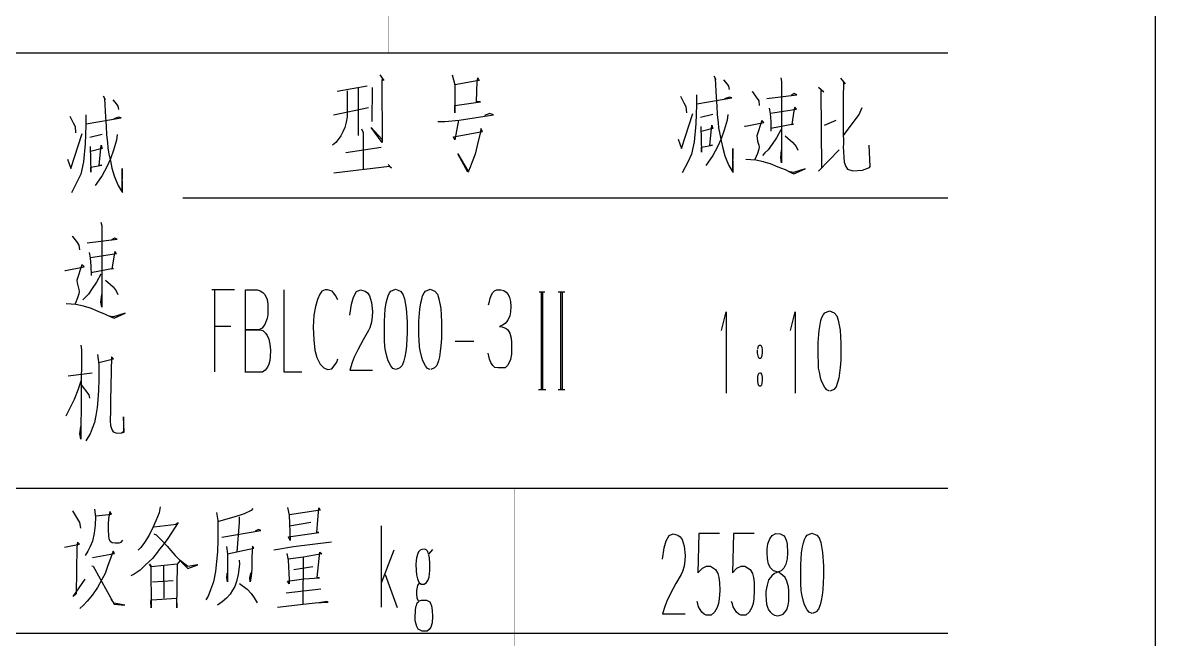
# Model space of a CAD drawing. Extents: x 0 to 8410, y 0 to 11890.
# Drawn here: x 7864 to 8410, y 8196 to 8494 of the extents above; entities that cross this region are included whole.
import ezdxf

# ---------------------------------------------------------------- set-up
doc = ezdxf.new("R2010")
doc.units = 0
doc.header["$MEASUREMENT"] = 0
doc.layers.add('6', color=7, linetype='Continuous')
doc.layers.add('8', color=7, linetype='Continuous')

# ---------------------------------------------------------------- blocks, each defined once
blk = doc.blocks.new('BLKENT683')
at = {"layer": '8', "color": 2, "linetype": 'Continuous'}
for p, q in [((7902.6, 8458.53), (7903.65, 8456.76)), ((7903.65, 8456.76), (7903.26, 8457.15)), ((7903.26, 8457.15), (7903.78, 8448.14)), ((7907.31, 8456.57), (7909.14, 8454.41)), ((7909.14, 8454.41), (7909.79, 8453.43)), ((7894.24, 8449.31), (7894.37, 8444.41)), ((7909.79, 8453.43), (7910.05, 8451.86)), ((7886.52, 8448.72), (7888.22, 8445.39)), ((7888.22, 8445.39), (7889.14, 8443.63)), ((7889.14, 8443.63), (7889.4, 8440.68)), ((7894.37, 8444.41), (7893.98, 8435.39)), ((7894.5, 8445), (7911.36, 8447.94)), ((7903.78, 8448.14), (7904.04, 8443.82)), ((7904.04, 8443.82), (7904.3, 8439.7)), ((7910.18, 8448.14), (7907.83, 8447.35)), ((7911.36, 8447.94), (7910.18, 8448.14)), ((7887.05, 8423.43), (7892.54, 8440.29)), ((7902.21, 8439.9), (7896.2, 8438.33)), ((7904.3, 8439.7), (7904.69, 8435.98)), ((7909.4, 8439.9), (7909.14, 8437.15)), ((7893.98, 8435.39), (7893.19, 8426.57)), ((7896.46, 8434.02), (7896.72, 8421.66)), ((7902.21, 8433.04), (7896.59, 8431.66)), ((7900.77, 8424.8), (7901.69, 8434.61)), ((7901.69, 8434.61), (7902.21, 8433.04)), ((7904.69, 8435.98), (7904.96, 8433.43)), ((7904.96, 8433.43), (7905.48, 8430.29)), ((7909.14, 8437.15), (7907.7, 8432.25)), ((7885.48, 8427.94), (7887.05, 8423.43)), ((7906.13, 8428.14), (7904.43, 8424.21)), ((7905.48, 8430.29), (7906.13, 8427.15)), ((7907.7, 8432.25), (7906.13, 8428.14)), ((7906.13, 8427.15), (7906.92, 8423.63)), ((7893.19, 8426.57), (7891.88, 8420.68)), ((7896.72, 8424.02), (7901.95, 8425)), ((7896.72, 8421.66), (7896.72, 8424.02)), ((7901.95, 8425), (7900.77, 8424.8)), ((7904.43, 8424.21), (7902.21, 8420.1)), ((7906.92, 8423.63), (7907.96, 8419.9)), ((7911.88, 8423.43), (7911.62, 8413.04)), ((7912.01, 8411.86), (7911.88, 8423.43)), ((7890.05, 8416.76), (7887.44, 8411.66)), ((7891.88, 8420.68), (7890.05, 8416.76)), ((7900.77, 8417.94), (7898.81, 8415.19)), ((7902.21, 8420.1), (7900.77, 8417.94)), ((7907.96, 8419.9), (7908.88, 8417.55)), ((7908.88, 8417.55), (7909.92, 8415.19)), ((7909.92, 8415.19), (7911.36, 8412.84)), ((7911.36, 8412.84), (7912.01, 8411.86)), ((7901.56, 8397.55), (7901.95, 8395.78)), ((7901.95, 8395.78), (7901.95, 8356.57)), ((7887.7, 8390.88), (7887.96, 8390.68)), ((7887.96, 8390.68), (7889.79, 8388.14)), ((7894.89, 8387.55), (7909.4, 8389.31)), ((7908.09, 8389.9), (7906.66, 8388.92)), ((7909.4, 8389.31), (7908.09, 8389.9)), ((7889.79, 8388.14), (7890.97, 8386.37)), ((7890.97, 8386.37), (7891.23, 8384.21)), ((7908.35, 8383.43), (7907.96, 8381.66)), ((7909.14, 8382.45), (7908.35, 8383.43)), ((7895.94, 8382.84), (7896.46, 8380.29)), ((7896.46, 8380.29), (7896.72, 8376.37)), ((7896.59, 8380.49), (7909.14, 8382.45)), ((7907.96, 8381.66), (7906.92, 8375)), ((7884.17, 8374.21), (7884.56, 8374.21)), ((7884.56, 8374.21), (7893.45, 8375.98)), ((7892.41, 8376.96), (7890.05, 8369.51)), ((7893.45, 8375.98), (7892.41, 8376.96)), ((7896.72, 8376.37), (7896.85, 8371.86)), ((7907.7, 8375.19), (7896.72, 8373.04)), ((7906.92, 8375), (7907.7, 8375.19)), ((7890.05, 8369.51), (7890.18, 8368.33)), ((7890.18, 8368.33), (7890.45, 8366.96)), ((7899.47, 8368.53), (7897.37, 8365.59)), ((7901.56, 8372.45), (7899.47, 8368.53)), ((7903.78, 8369.51), (7907.44, 8366.37)), ((7890.97, 8363.04), (7890.32, 8361.08)), ((7890.45, 8366.96), (7890.97, 8365)), ((7890.97, 8365), (7891.1, 8364.02)), ((7891.1, 8364.02), (7890.97, 8363.04)), ((7895.54, 8362.84), (7893.98, 8361.27)), ((7897.37, 8365.59), (7895.54, 8362.84)), ((7901.56, 8358.92), (7901.95, 8362.65)), ((7907.44, 8366.37), (7909.01, 8364.41)), ((7909.01, 8364.41), (7909.79, 8362.65)), ((7884.82, 8358.33), (7887.18, 8358.14)), ((7887.18, 8358.14), (7889.53, 8357.94)), ((7890.32, 8361.08), (7889.14, 8358.14)), ((7889.53, 8357.94), (7893.19, 8357.15)), ((7893.98, 8361.27), (7892.8, 8360.1)), ((7893.19, 8357.15), (7893.45, 8356.96)), ((7893.45, 8356.96), (7896.46, 8356.17)), ((7896.46, 8356.17), (7900.12, 8354.61)), ((7901.95, 8356.57), (7901.56, 8358.92)), ((7900.12, 8354.61), (7903.65, 8353.23)), ((7903.65, 8353.23), (7906.39, 8351.86)), ((7907.7, 8351.86), (7905.22, 8352.25)), ((7906.39, 8351.86), (7906.79, 8351.66)), ((7906.79, 8351.66), (7907.96, 8351.27)), ((7913.32, 8353.63), (7907.7, 8351.86)), ((7907.96, 8351.27), (7913.32, 8353.63)), ((7891.88, 8338.14), (7892.28, 8335.98)), ((7892.28, 8335.98), (7891.88, 8292.84)), ((7899.86, 8333.63), (7900.64, 8328.92)), ((7900.64, 8328.92), (7900.51, 8321.66)), ((7900.64, 8329.9), (7907.7, 8331.66)), ((7906.66, 8332.65), (7906.13, 8311.47)), ((7907.7, 8331.66), (7906.66, 8332.65)), ((7885.87, 8323.43), (7897.37, 8324.8)), ((7891.88, 8320.88), (7890.45, 8316.57)), ((7892.01, 8319.12), (7895.68, 8314.21)), ((7900.51, 8321.66), (7900.38, 8316.57)), ((7890.45, 8316.57), (7888.62, 8312.06)), ((7895.68, 8314.21), (7896.07, 8312.65)), ((7900.38, 8316.57), (7900.12, 8311.86)), ((7886.92, 8308.53), (7885.74, 8306.17)), ((7888.62, 8312.06), (7886.92, 8308.53)), ((7899.73, 8308.14), (7899.2, 8304.21)), ((7900.12, 8311.86), (7899.73, 8308.14)), ((7906.13, 8311.47), (7906.13, 8306.76)), ((7885.74, 8306.17), (7884.69, 8304.02)), ((7899.2, 8304.21), (7898.42, 8300.88)), ((7906.13, 8306.76), (7906, 8301.66)), ((7906, 8301.66), (7906.26, 8299.51)), ((7912.54, 8303.63), (7912.41, 8296.37)), ((7912.8, 8296.17), (7912.54, 8303.63)), ((7891.49, 8295.39), (7891.88, 8298.92)), ((7897.37, 8297.94), (7896.33, 8295.39)), ((7898.42, 8300.88), (7897.37, 8297.94)), ((7906.26, 8299.51), (7906.66, 8297.94)), ((7906.66, 8297.94), (7907.05, 8297.15)), ((7907.05, 8297.15), (7907.57, 8296.37)), ((7907.57, 8296.37), (7909.27, 8295.78)), ((7912.41, 8296.37), (7911.62, 8295.98)), ((7911.75, 8295.98), (7912.8, 8296.17)), ((7891.88, 8292.84), (7891.49, 8295.39)), ((7895.28, 8293.63), (7894.24, 8292.06)), ((7896.33, 8295.39), (7895.28, 8293.63)), ((7909.27, 8295.78), (7911.75, 8295.98))]:
    blk.add_line(p, q, dxfattribs=at)
blk = doc.blocks.new('BLKENT714')
at = {"layer": '8', "color": 15, "linetype": 'Continuous'}
blk.add_line((8410, 0), (8410, 11890), dxfattribs=at)
at = {"layer": '8', "color": 7, "linetype": 'Continuous', "const_width": 0.03}
blk.add_lwpolyline([(8310, 100), (8310, 11790)], dxfattribs=at)

msp = doc.modelspace()

# ---------------------------------------------------------------- linework, layer by layer
at = {"layer": '6'}
for p, q in [((6739.18, 8479.25), (8310, 8479.25)), ((8036.03, 8468.57), (8037.99, 8465.82)), ((8037.99, 8465.82), (8037.07, 8466.21)), ((8037.07, 8466.21), (8037.2, 8436.02)), ((8070.99, 8468.57), (8072.17, 8463.86)), ((8081.97, 8465.62), (8072.17, 8463.86)), ((8083.93, 8465.82), (8081.97, 8465.62)), ((8082.63, 8455.62), (8083.02, 8465.62)), ((8083.02, 8465.62), (8083.28, 8467.19)), ((8083.28, 8467.19), (8083.93, 8465.82)), ((8197.07, 8468.17), (8198.11, 8466.41)), ((8198.11, 8466.41), (8197.72, 8466.8)), ((8197.72, 8466.8), (8198.24, 8457.78)), ((8201.77, 8466.21), (8203.6, 8464.06)), ((8229.35, 8467.19), (8229.75, 8465.43)), ((8229.75, 8465.43), (8229.75, 8426.21)), ((8258.24, 8467), (8260.47, 8464.25)), ((8015.5, 8460.72), (8030.01, 8463.27)), ((8020.34, 8460.92), (8020.34, 8450.92)), ((8025.57, 8462.68), (8025.57, 8439.35)), ((8032.37, 8462.49), (8032.24, 8446.02)), ((8072.17, 8463.86), (8072.17, 8450.33)), ((8203.6, 8464.06), (8204.26, 8463.08)), ((8204.26, 8463.08), (8204.52, 8461.51)), ((8215.5, 8460.53), (8215.76, 8460.33)), ((8215.76, 8460.33), (8217.59, 8457.78)), ((8247.52, 8462.68), (8250.14, 8460.33)), ((8250.14, 8460.33), (8248.7, 8461.11)), ((8248.7, 8461.11), (8249.09, 8423.66)), ((8259.68, 8465.23), (8259.55, 8457)), ((8260.47, 8464.25), (8259.68, 8465.23)), ((8072.17, 8453.86), (8084.59, 8455.62)), ((8084.59, 8455.62), (8082.63, 8455.62)), ((8180.99, 8458.37), (8182.69, 8455.04)), ((8182.69, 8455.04), (8183.6, 8453.27)), ((8188.7, 8458.96), (8188.83, 8454.06)), ((8188.96, 8454.64), (8205.83, 8457.58)), ((8198.24, 8457.78), (8198.5, 8453.47)), ((8204.65, 8457.78), (8202.3, 8457)), ((8205.83, 8457.58), (8204.65, 8457.78)), ((8217.59, 8457.78), (8218.77, 8456.02)), ((8218.77, 8456.02), (8219.03, 8453.86)), ((8222.69, 8457.19), (8237.2, 8458.96)), ((8235.89, 8459.55), (8234.45, 8458.57)), ((8237.2, 8458.96), (8235.89, 8459.55)), ((8259.55, 8457), (8259.55, 8448.57)), ((8013.67, 8449.35), (8030.67, 8452.88)), ((8020.34, 8450.92), (8020.34, 8448.37)), ((8072.17, 8450.33), (8072.17, 8453.86)), ((8074.26, 8446.8), (8090.86, 8449.35)), ((8089.03, 8449.94), (8086.55, 8448.96)), ((8090.86, 8449.35), (8089.03, 8449.94)), ((8181.51, 8433.08), (8187, 8449.94)), ((8183.6, 8453.27), (8183.86, 8450.33)), ((8188.83, 8454.06), (8188.44, 8445.04)), ((8196.67, 8449.55), (8190.66, 8447.98)), ((8198.5, 8453.47), (8198.77, 8449.35)), ((8198.77, 8449.35), (8199.16, 8445.62)), ((8203.86, 8449.55), (8203.6, 8446.8)), ((8223.73, 8452.49), (8224.26, 8449.94)), ((8224.26, 8449.94), (8224.52, 8446.02)), ((8224.39, 8450.13), (8236.94, 8452.09)), ((8235.76, 8451.31), (8234.71, 8444.64)), ((8236.15, 8453.08), (8235.76, 8451.31)), ((8236.94, 8452.09), (8236.15, 8453.08)), ((8259.68, 8439.35), (8267.26, 8449.55)), ((8267.26, 8449.55), (8268.57, 8452.88)), ((8019.82, 8445.82), (8019.16, 8443.27)), ((8020.34, 8448.37), (8019.82, 8445.82)), ((8064.06, 8446.02), (8067.46, 8446.02)), ((8067.46, 8446.02), (8074.26, 8446.8)), ((8074, 8446.8), (8072.17, 8437.19)), ((8188.44, 8445.04), (8187.66, 8436.21)), ((8190.92, 8443.66), (8191.18, 8431.31)), ((8195.24, 8434.45), (8196.15, 8444.25)), ((8196.15, 8444.25), (8196.67, 8442.68)), ((8199.16, 8445.62), (8199.42, 8443.08)), ((8203.6, 8446.8), (8202.16, 8441.9)), ((8211.97, 8443.86), (8212.36, 8443.86)), ((8212.36, 8443.86), (8221.25, 8445.62)), ((8220.2, 8446.6), (8217.85, 8439.15)), ((8221.25, 8445.62), (8220.2, 8446.6)), ((8224.52, 8446.02), (8224.65, 8441.51)), ((8235.5, 8444.84), (8224.52, 8442.68)), ((8234.71, 8444.64), (8235.5, 8444.84)), ((8250.53, 8444.25), (8256.15, 8446.8)), ((8259.55, 8448.57), (8259.55, 8441.11)), ((8017.33, 8439.15), (8016.03, 8437.39)), ((8018.25, 8441.11), (8017.33, 8439.15)), ((8019.16, 8443.27), (8018.25, 8441.11)), ((8027.27, 8442.49), (8028.05, 8440.72)), ((8028.05, 8440.72), (8028.05, 8423.08)), ((8037.2, 8436.02), (8031.97, 8443.27)), ((8031.97, 8443.27), (8037.2, 8437.39)), ((8071.52, 8438.76), (8085.5, 8441.31)), ((8072.17, 8437.19), (8071.52, 8438.76)), ((8084.59, 8441.11), (8083.02, 8434.45)), ((8084.72, 8442.68), (8084.59, 8441.11)), ((8085.5, 8441.31), (8084.72, 8442.68)), ((8196.67, 8442.68), (8191.05, 8441.31)), ((8199.42, 8443.08), (8199.94, 8439.94)), ((8199.94, 8439.94), (8200.6, 8436.8)), ((8202.16, 8441.9), (8200.6, 8437.78)), ((8217.85, 8439.15), (8217.98, 8437.98)), ((8227.26, 8438.17), (8225.17, 8435.23)), ((8229.35, 8442.09), (8227.26, 8438.17)), ((8231.58, 8439.15), (8235.24, 8436.02)), ((8259.55, 8441.11), (8259.68, 8435.82)), ((8014.85, 8436.02), (8013.28, 8434.64)), ((8016.03, 8437.39), (8014.85, 8436.02)), ((8019.69, 8431.11), (8036.68, 8433.66)), ((8083.02, 8434.45), (8081.97, 8430.33)), ((8179.94, 8437.58), (8181.51, 8433.08)), ((8187.66, 8436.21), (8186.35, 8430.33)), ((8191.18, 8433.66), (8196.41, 8434.64)), ((8191.18, 8431.31), (8191.18, 8433.66)), ((8196.41, 8434.64), (8195.24, 8434.45)), ((8198.9, 8433.86), (8196.67, 8429.74)), ((8200.6, 8437.78), (8198.9, 8433.86)), ((8200.6, 8436.8), (8201.38, 8433.27)), ((8201.38, 8433.27), (8202.43, 8429.55)), ((8206.35, 8433.08), (8206.09, 8422.68)), ((8206.48, 8421.51), (8206.35, 8433.08)), ((8217.98, 8437.98), (8218.24, 8436.6)), ((8218.77, 8432.68), (8218.11, 8430.72)), ((8218.24, 8436.6), (8218.77, 8434.64)), ((8218.77, 8434.64), (8218.9, 8433.66)), ((8218.9, 8433.66), (8218.77, 8432.68)), ((8225.17, 8435.23), (8223.34, 8432.49)), ((8235.24, 8436.02), (8236.81, 8434.06)), ((8236.81, 8434.06), (8237.59, 8432.29)), ((8259.68, 8435.23), (8259.55, 8433.86)), ((8259.55, 8433.86), (8259.94, 8426.41)), ((8259.68, 8435.82), (8259.68, 8435.23)), ((8272.49, 8424.45), (8271.97, 8434.64)), ((8078.44, 8421.7), (8073.61, 8430.53)), ((8073.61, 8430.53), (8078.57, 8422.29)), ((8081.97, 8430.33), (8080.67, 8426.6)), ((8186.35, 8430.33), (8184.52, 8426.41)), ((8195.24, 8427.58), (8193.28, 8424.84)), ((8196.67, 8429.74), (8195.24, 8427.58)), ((8202.43, 8429.55), (8203.34, 8427.19)), ((8203.34, 8427.19), (8204.39, 8424.84)), ((8212.62, 8427.98), (8214.97, 8427.78)), ((8214.97, 8427.78), (8217.33, 8427.58)), ((8218.11, 8430.72), (8216.94, 8427.78)), ((8217.33, 8427.58), (8220.99, 8426.8)), ((8221.77, 8430.92), (8220.6, 8429.74)), ((8223.34, 8432.49), (8221.77, 8430.92)), ((8229.35, 8428.57), (8229.75, 8432.29)), ((8229.75, 8426.21), (8229.35, 8428.57)), ((8247.52, 8422.09), (8257.59, 8432.49)), ((8040.73, 8424.45), (8013.93, 8421.11)), ((8040.08, 8425.43), (8041.65, 8423.66)), ((8041.65, 8423.66), (8040.73, 8424.45)), ((8078.84, 8422.09), (8078.44, 8421.7)), ((8079.62, 8424.06), (8078.84, 8422.09)), ((8080.67, 8426.6), (8079.62, 8424.06)), ((8184.52, 8426.41), (8181.9, 8421.31)), ((8204.39, 8424.84), (8205.83, 8422.49)), ((8205.83, 8422.49), (8206.48, 8421.51)), ((8220.99, 8426.8), (8221.25, 8426.6)), ((8221.25, 8426.6), (8224.26, 8425.82)), ((8224.26, 8425.82), (8227.92, 8424.25)), ((8227.92, 8424.25), (8231.45, 8422.88)), ((8231.45, 8422.88), (8234.19, 8421.51)), ((8235.5, 8421.51), (8233.01, 8421.9)), ((8241.12, 8423.27), (8235.5, 8421.51)), ((8235.76, 8420.92), (8241.12, 8423.27)), ((8249.09, 8423.66), (8247.52, 8422.09)), ((8259.94, 8426.41), (8260.73, 8424.45)), ((8260.73, 8424.45), (8261.64, 8423.08)), ((8261.64, 8423.08), (8264.13, 8422.29)), ((8264.13, 8422.29), (8268.83, 8422.68)), ((8268.83, 8422.68), (8272.1, 8423.86)), ((8272.1, 8423.86), (8272.49, 8424.45)), ((8234.19, 8421.51), (8234.58, 8421.31)), ((8234.58, 8421.31), (8235.76, 8420.92)), ((7941.11, 8409.25), (8310, 8409.25)), ((7966.06, 8364.82), (7955.14, 8364.82)), ((7956.39, 8364.82), (7956.39, 8325.42)), ((7971.22, 8364.82), (7976.91, 8364.82)), ((7971.35, 8325.22), (7971.35, 8364.82)), ((7976.91, 8364.82), (7978.41, 8364.42)), ((7978.41, 8364.42), (7979.59, 8363.62)), ((7979.59, 8363.62), (7980.5, 8362.82)), ((7980.5, 8362.82), (7981.22, 8361.42)), ((7989.72, 8364.82), (7989.72, 8325.42)), ((8007.17, 8362.82), (8005.99, 8360.22)), ((8008.15, 8364.22), (8007.17, 8362.82)), ((8009.66, 8364.82), (8008.15, 8364.22)), ((8010.77, 8364.82), (8009.66, 8364.82)), ((8012.01, 8364.62), (8010.77, 8364.82)), ((8013.12, 8364.22), (8012.01, 8364.62)), ((8013.97, 8363.22), (8013.12, 8364.22)), ((8014.69, 8362.22), (8013.97, 8363.22)), ((8015.86, 8360.02), (8014.69, 8362.22)), ((8023.38, 8361.42), (8024.88, 8364.02)), ((8024.88, 8364.02), (8026.78, 8364.82)), ((8026.78, 8364.82), (8029, 8364.22)), ((8029, 8364.22), (8030.18, 8363.42)), ((8030.18, 8363.42), (8031.03, 8362.02)), ((8031.03, 8362.02), (8031.62, 8360.42)), ((8039.59, 8360.42), (8040.05, 8362.02)), ((8040.05, 8362.02), (8040.77, 8363.42)), ((8040.77, 8363.42), (8041.42, 8364.22)), ((8041.42, 8364.22), (8043.64, 8365.22)), ((8043.64, 8365.22), (8046, 8364.22)), ((8046, 8364.22), (8047.17, 8362.82)), ((8047.17, 8362.82), (8047.89, 8360.62)), ((8056.26, 8360.42), (8056.71, 8362.02)), ((8056.71, 8362.02), (8057.43, 8363.42)), ((8057.43, 8363.42), (8058.09, 8364.22)), ((8058.09, 8364.22), (8060.31, 8365.22)), ((8060.31, 8365.22), (8062.66, 8364.22)), ((8062.66, 8364.22), (8063.84, 8362.82)), ((8063.84, 8362.82), (8064.56, 8360.62)), ((8089.33, 8360.82), (8089.98, 8362.42)), ((8089.98, 8362.42), (8090.57, 8363.62)), ((8090.57, 8363.62), (8091.36, 8364.42)), ((8091.36, 8364.42), (8092.27, 8364.82)), ((8092.27, 8364.82), (8094.49, 8364.82)), ((8094.49, 8364.82), (8095.87, 8364.62)), ((8095.87, 8364.62), (8097.04, 8363.82)), ((8097.04, 8363.82), (8097.96, 8362.62)), ((8097.96, 8362.62), (8098.61, 8361.22)), ((8115.67, 8363.82), (8112.92, 8363.82)), ((8113.97, 8316.82), (8113.97, 8363.82)), ((8114.49, 8363.82), (8114.49, 8316.82)), ((8125.34, 8363.82), (8122.07, 8363.82)), ((8123.38, 8316.82), (8123.38, 8363.82)), ((8123.91, 8363.82), (8123.91, 8316.82)), ((7981.22, 8361.42), (7981.75, 8360.22)), ((7981.75, 8360.22), (7982.01, 8358.02)), ((7982.01, 8358.02), (7982.14, 8355.62)), ((8005.08, 8356.82), (8004.3, 8352.62)), ((8005.99, 8360.22), (8005.08, 8356.82)), ((8021.68, 8352.62), (8022.34, 8358.02)), ((8022.34, 8358.02), (8023.38, 8361.42)), ((8031.62, 8360.42), (8032.01, 8358.82)), ((8032.01, 8358.82), (8032.47, 8354.42)), ((8038.67, 8355.62), (8039.13, 8358.62)), ((8039.13, 8358.62), (8039.59, 8360.42)), ((8047.89, 8360.62), (8048.81, 8355.82)), ((8055.34, 8355.62), (8055.8, 8358.62)), ((8055.8, 8358.62), (8056.26, 8360.42)), ((8064.56, 8360.62), (8065.47, 8355.82)), ((8088.54, 8357.62), (8088.94, 8359.22)), ((8088.94, 8359.22), (8089.33, 8360.82)), ((8098.61, 8361.22), (8099.07, 8359.22)), ((8099.07, 8359.22), (8099.26, 8356.82)), ((8099.26, 8356.82), (8099.07, 8354.22)), ((7981.75, 8351.02), (7981.16, 8349.42)), ((7982.01, 8353.02), (7981.75, 8351.02)), ((7982.14, 8355.62), (7982.01, 8353.02)), ((8004.3, 8352.62), (8003.97, 8346.82)), ((8032.34, 8352.02), (8032.07, 8349.22)), ((8032.47, 8354.42), (8032.34, 8352.02)), ((8038.28, 8349.82), (8038.67, 8355.62)), ((8048.81, 8355.82), (8049.2, 8349.42)), ((8054.95, 8349.82), (8055.34, 8355.62)), ((8065.47, 8355.82), (8065.86, 8349.42)), ((8098.81, 8352.42), (8097.76, 8350.22)), ((8099.07, 8354.22), (8098.81, 8352.42)), ((8200.8, 8345.23), (8203.02, 8354.23)), ((8203.02, 8354.23), (8203.02, 8315.03)), ((8234.13, 8345.23), (8236.36, 8354.23)), ((8236.36, 8354.23), (8236.36, 8315.03)), ((8248.78, 8350.03), (8249.23, 8351.63)), ((8249.23, 8351.63), (8249.95, 8353.03)), ((8249.95, 8353.03), (8250.6, 8353.83)), ((8250.6, 8353.83), (8252.83, 8354.83)), ((8252.83, 8354.83), (8255.18, 8353.83)), ((8255.18, 8353.83), (8256.36, 8352.43)), ((8256.36, 8352.43), (8257.08, 8350.23)), ((7956.39, 8347.42), (7964.23, 8347.42)), ((7977.89, 8345.62), (7971.62, 8345.62)), ((7971.62, 8345.62), (7978.35, 8345.62)), ((7978.09, 8345.82), (7977.89, 8345.62)), ((7979.26, 8346.42), (7978.09, 8345.82)), ((7978.35, 8345.62), (7979.59, 8345.22)), ((7980.05, 8347.42), (7979.26, 8346.42)), ((7979.59, 8345.22), (7980.9, 8344.02)), ((7980.7, 8348.22), (7980.05, 8347.42)), ((7981.16, 8349.42), (7980.7, 8348.22)), ((8003.97, 8346.82), (8004.17, 8340.82)), ((8030.57, 8345.22), (8028.09, 8340.82)), ((8031.29, 8346.62), (8030.57, 8345.22)), ((8032.07, 8349.22), (8031.29, 8346.62)), ((8038.28, 8342.82), (8038.28, 8349.82)), ((8049.2, 8349.42), (8049.2, 8344.22)), ((8054.95, 8342.82), (8054.95, 8349.82)), ((8065.86, 8349.42), (8065.86, 8344.22)), ((8095.28, 8347.82), (8093.84, 8347.22)), ((8093.84, 8347.22), (8095.02, 8347.02)), ((8095.02, 8347.02), (8096.91, 8346.22)), ((8096.45, 8348.62), (8095.28, 8347.82)), ((8097.76, 8350.22), (8096.45, 8348.62)), ((8096.91, 8346.22), (8097.83, 8345.62)), ((8097.83, 8345.62), (8098.68, 8344.02)), ((8247.47, 8339.43), (8247.86, 8345.23)), ((8247.86, 8345.23), (8248.32, 8348.23)), ((8248.32, 8348.23), (8248.78, 8350.03)), ((8257.08, 8350.23), (8257.99, 8345.43)), ((8257.99, 8345.43), (8258.38, 8339.03)), ((7980.9, 8344.02), (7981.81, 8342.82)), ((7981.81, 8342.82), (7982.53, 8341.02)), ((7982.53, 8341.02), (7983.05, 8338.62)), ((8004.17, 8340.82), (8004.75, 8335.82)), ((8028.09, 8340.82), (8025.47, 8336.02)), ((8038.35, 8340.82), (8038.28, 8342.82)), ((8038.48, 8337.42), (8038.35, 8340.82)), ((8049.13, 8341.42), (8048.87, 8337.82)), ((8049.2, 8344.22), (8049.13, 8341.42)), ((8055.02, 8340.82), (8054.95, 8342.82)), ((8055.15, 8337.42), (8055.02, 8340.82)), ((8065.8, 8341.42), (8065.54, 8337.82)), ((8065.86, 8344.22), (8065.8, 8341.42)), ((8081.42, 8340.02), (8072.34, 8340.02)), ((8098.68, 8344.02), (8099.39, 8341.62)), ((8099.39, 8341.62), (8099.59, 8339.42)), ((7983.05, 8338.62), (7983.31, 8335.82)), ((7983.31, 8335.82), (7983.25, 8332.62)), ((8004.75, 8335.82), (8005.73, 8332.22)), ((8025.47, 8336.02), (8023.71, 8332.42)), ((8038.81, 8335.62), (8038.48, 8337.42)), ((8039.59, 8332.22), (8038.81, 8335.62)), ((8048.54, 8335.22), (8048.15, 8332.62)), ((8048.87, 8337.82), (8048.54, 8335.22)), ((8055.47, 8335.62), (8055.15, 8337.42)), ((8056.26, 8332.22), (8055.47, 8335.62)), ((8065.21, 8335.22), (8064.82, 8332.62)), ((8065.54, 8337.82), (8065.21, 8335.22)), ((8088.94, 8331.42), (8088.28, 8334.42)), ((8099.59, 8335.62), (8099.53, 8333.82)), ((8099.59, 8339.42), (8099.59, 8335.62)), ((8218.25, 8334.43), (8218.25, 8335.83)), ((8218.32, 8333.63), (8218.25, 8334.43)), ((8218.32, 8336.23), (8218.71, 8337.83)), ((8218.71, 8337.83), (8219.1, 8338.23)), ((8219.1, 8338.23), (8219.75, 8338.23)), ((8219.75, 8338.23), (8220.21, 8337.23)), ((8220.21, 8337.23), (8220.41, 8336.03)), ((8220.41, 8334.43), (8220.34, 8333.43)), ((8220.41, 8336.03), (8220.41, 8334.43)), ((8247.47, 8332.43), (8247.47, 8339.43)), ((8258.38, 8339.03), (8258.38, 8333.83)), ((7982.53, 8329.02), (7981.88, 8327.62)), ((7982.99, 8330.82), (7982.53, 8329.02)), ((7983.25, 8332.62), (7982.99, 8330.82)), ((8005.73, 8332.22), (8007.3, 8329.02)), ((8007.3, 8329.02), (8009.07, 8327.22)), ((8014.1, 8328.22), (8015.28, 8330.02)), ((8015.28, 8330.02), (8015.86, 8331.62)), ((8022.73, 8329.82), (8021.68, 8326.22)), ((8023.71, 8332.42), (8022.73, 8329.82)), ((8040.11, 8330.62), (8039.59, 8332.22)), ((8041.42, 8328.22), (8040.11, 8330.62)), ((8047.63, 8330.62), (8046.85, 8328.42)), ((8048.15, 8332.62), (8047.63, 8330.62)), ((8056.78, 8330.62), (8056.26, 8332.22)), ((8058.09, 8328.22), (8056.78, 8330.62)), ((8064.3, 8330.62), (8063.51, 8328.42)), ((8064.82, 8332.62), (8064.3, 8330.62)), ((8089.59, 8329.82), (8088.94, 8331.42)), ((8090.57, 8328.42), (8089.59, 8329.82)), ((8098.48, 8329.82), (8097.56, 8328.42)), ((8099.07, 8331.22), (8098.48, 8329.82)), ((8099.53, 8333.82), (8099.07, 8331.22)), ((8218.58, 8332.43), (8218.32, 8333.63)), ((8218.97, 8331.83), (8218.58, 8332.43)), ((8219.56, 8331.83), (8218.97, 8331.83)), ((8219.89, 8332.03), (8219.56, 8331.83)), ((8220.15, 8332.63), (8219.89, 8332.03)), ((8220.34, 8333.43), (8220.15, 8332.63)), ((8247.53, 8330.43), (8247.47, 8332.43)), ((8247.66, 8327.03), (8247.53, 8330.43)), ((8258.32, 8331.03), (8258.06, 8327.43)), ((8258.38, 8333.83), (8258.32, 8331.03)), ((7979.46, 8325.22), (7970.96, 8325.22)), ((7980.83, 8326.22), (7979.46, 8325.22)), ((7981.88, 8327.62), (7980.83, 8326.22)), ((7989.72, 8325.42), (7998.48, 8325.42)), ((8009.07, 8327.22), (8010.77, 8326.42)), ((8010.77, 8326.42), (8012.92, 8326.82)), ((8012.92, 8326.82), (8014.1, 8328.22)), ((8021.68, 8326.22), (8032.47, 8326.22)), ((8042.4, 8327.02), (8041.42, 8328.22)), ((8043.71, 8326.42), (8042.4, 8327.02)), ((8045.73, 8327.22), (8043.97, 8326.42)), ((8046.85, 8328.42), (8045.73, 8327.22)), ((8059.07, 8327.02), (8058.09, 8328.22)), ((8060.37, 8326.42), (8059.07, 8327.02)), ((8062.4, 8327.22), (8060.64, 8326.42)), ((8063.51, 8328.42), (8062.4, 8327.22)), ((8091.55, 8327.42), (8090.57, 8328.42)), ((8093.05, 8327.22), (8091.55, 8327.42)), ((8096.45, 8327.22), (8093.05, 8327.22)), ((8097.56, 8328.42), (8096.45, 8327.22)), ((8218.32, 8322.83), (8218.45, 8323.83)), ((8218.45, 8323.83), (8218.97, 8324.83)), ((8219.1, 8324.83), (8219.62, 8324.83)), ((8219.62, 8324.83), (8220.15, 8324.23)), ((8220.15, 8324.23), (8220.41, 8322.83)), ((8247.99, 8325.23), (8247.66, 8327.03)), ((8248.78, 8321.83), (8247.99, 8325.23)), ((8257.73, 8324.83), (8257.34, 8322.23)), ((8258.06, 8327.43), (8257.73, 8324.83)), ((8218.32, 8321.03), (8218.32, 8322.83)), ((8218.45, 8319.63), (8218.32, 8321.03)), ((8218.71, 8319.03), (8218.45, 8319.63)), ((8218.97, 8318.43), (8218.71, 8319.03)), ((8219.62, 8318.43), (8218.97, 8318.43)), ((8220.02, 8318.83), (8219.62, 8318.43)), ((8220.28, 8319.83), (8220.02, 8318.83)), ((8220.41, 8321.43), (8220.28, 8319.83)), ((8220.41, 8322.83), (8220.41, 8321.43)), ((8249.3, 8320.23), (8248.78, 8321.83)), ((8250.6, 8317.83), (8249.3, 8320.23)), ((8256.03, 8318.03), (8254.92, 8316.83)), ((8256.81, 8320.23), (8256.03, 8318.03)), ((8257.34, 8322.23), (8256.81, 8320.23)), ((8112.53, 8316.82), (8116.06, 8316.82)), ((8114.49, 8316.82), (8113.97, 8316.82)), ((8122.07, 8316.82), (8125.21, 8316.82)), ((8123.91, 8316.82), (8123.38, 8316.82)), ((8251.59, 8316.63), (8250.6, 8317.83)), ((8252.89, 8316.03), (8251.59, 8316.63)), ((8254.92, 8316.83), (8253.15, 8316.03)), ((6510, 8269.25), (8310, 8269.25)), ((7887.96, 8258.29), (7891.23, 8252.61)), ((7898.55, 8259.08), (7898.94, 8255.35)), ((7905.87, 8257.9), (7905.22, 8254.57)), ((7906.66, 8256.72), (7905.87, 8257.9)), ((7930.18, 8260.25), (7929.66, 8257.31)), ((7973.98, 8258.49), (7970.58, 8256.92)), ((7974.76, 8259.47), (7973.98, 8258.49)), ((7991.62, 8259.86), (7992.41, 8256.14)), ((8007.31, 8258.68), (7992.54, 8256.33)), ((8005.74, 8247.9), (8006.65, 8259.66)), ((8006.65, 8259.66), (8007.31, 8258.68)), ((7891.23, 8252.61), (7891.75, 8249.86)), ((7898.94, 8255.35), (7898.81, 8251.43)), ((7899.33, 8255.94), (7906.66, 8256.72)), ((7905.22, 8254.57), (7905.09, 8251.82)), ((7928.09, 8253.39), (7926.79, 8250.65)), ((7929.66, 8257.31), (7928.09, 8253.39)), ((7938.81, 8252.61), (7933.84, 8244.96)), ((7937.77, 8251.82), (7938.81, 8252.61)), ((7957.37, 8257.51), (7957.9, 8253.59)), ((7957.9, 8253.59), (7958.03, 8244.17)), ((7965.61, 8255.16), (7958.29, 8253.19)), ((7970.58, 8256.92), (7965.61, 8255.16)), ((7968.22, 8252.61), (7967.18, 8238.49)), ((7968.22, 8255.35), (7968.22, 8252.61)), ((7992.41, 8256.14), (7992.8, 8243.98)), ((7992.54, 8251.04), (8002.86, 8252.8)), ((7898.29, 8247.51), (7897.5, 8243.59)), ((7898.81, 8251.43), (7898.29, 8247.51)), ((7905.09, 8251.82), (7905.09, 8249.08)), ((7905.09, 8249.08), (7905.22, 8246.33)), ((7926.79, 8250.65), (7924.82, 8246.53)), ((7927.05, 8250.65), (7938.03, 8251.82)), ((7927.05, 8247.12), (7928.22, 8246.72)), ((7938.03, 8251.82), (7937.77, 8251.82)), ((7959.86, 8245.55), (7978.68, 8248.88)), ((7977.63, 8249.27), (7975.94, 8248.49)), ((7978.68, 8248.88), (7977.63, 8249.27)), ((7992.01, 8245.74), (8006.65, 8247.9)), ((8006.65, 8247.9), (8005.74, 8247.9)), ((8036.65, 8251.04), (8036.65, 8211.84)), ((8175.64, 8246.39), (8177.54, 8247.19)), ((8177.54, 8247.19), (8179.76, 8246.59)), ((8189.95, 8247.39), (8189.43, 8228.39)), ((8199.89, 8247.39), (8189.95, 8247.39)), ((8206.62, 8247.39), (8206.1, 8228.39)), ((8216.56, 8247.39), (8206.62, 8247.39)), ((8225.25, 8246.39), (8227.08, 8247.39)), ((8227.08, 8247.39), (8229.04, 8247.19)), ((8229.04, 8247.19), (8230.67, 8246.39)), ((8242.18, 8246.59), (8244.4, 8247.59)), ((8244.4, 8247.59), (8246.75, 8246.59)), ((7884.04, 8240.84), (7891.23, 8242.21)), ((7890.32, 8243.19), (7889.92, 8240.84)), ((7891.23, 8242.21), (7890.32, 8243.19)), ((7897.5, 8243.59), (7896.46, 8241.04)), ((7905.22, 8246.33), (7905.48, 8244.76)), ((7905.48, 8244.76), (7906, 8243.59)), ((7906, 8243.59), (7907.05, 8243)), ((7907.05, 8243), (7908.49, 8242.8)), ((7908.49, 8242.8), (7910.32, 8242.8)), ((7910.32, 8242.8), (7911.36, 8243.19)), ((7911.36, 8243.19), (7912.15, 8244.17)), ((7922.6, 8243), (7920.9, 8240.65)), ((7924.82, 8246.53), (7922.6, 8243)), ((7928.22, 8246.72), (7931.75, 8243.19)), ((7932.15, 8242.61), (7929.4, 8239.08)), ((7931.75, 8243.19), (7933.45, 8241.23)), ((7933.84, 8244.96), (7932.15, 8242.61)), ((7958.03, 8244.17), (7957.77, 8238.49)), ((7992.8, 8243.98), (7992.01, 8245.74)), ((7994.37, 8241.04), (8012.8, 8243.39)), ((8173.09, 8240.39), (8174.14, 8243.79)), ((8174.14, 8243.79), (8175.64, 8246.39)), ((8179.76, 8246.59), (8180.93, 8245.79)), ((8180.93, 8245.79), (8181.78, 8244.39)), ((8181.78, 8244.39), (8182.37, 8242.79)), ((8182.37, 8242.79), (8182.76, 8241.19)), ((8222.83, 8239.79), (8223.16, 8242.39)), ((8223.16, 8242.39), (8224.07, 8244.79)), ((8224.07, 8244.79), (8225.25, 8246.39)), ((8230.67, 8246.39), (8231.46, 8245.39)), ((8231.46, 8245.39), (8232.18, 8243.59)), ((8232.18, 8243.59), (8232.5, 8242.19)), ((8232.5, 8242.19), (8232.7, 8237.99)), ((8239.89, 8240.99), (8240.35, 8242.79)), ((8240.35, 8242.79), (8240.8, 8244.39)), ((8240.8, 8244.39), (8241.52, 8245.79)), ((8241.52, 8245.79), (8242.18, 8246.59)), ((8246.75, 8246.59), (8247.93, 8245.19)), ((8247.93, 8245.19), (8248.65, 8242.99)), ((8248.65, 8242.99), (8249.56, 8238.19)), ((7889.92, 8240.84), (7889.66, 8218.29)), ((7895.28, 8238.88), (7893.98, 8236.72)), ((7896.46, 8241.04), (7895.28, 8238.88)), ((7897.5, 8235.74), (7908.09, 8237.7)), ((7907.44, 8238.88), (7906.39, 8235.74)), ((7908.09, 8237.7), (7907.44, 8238.88)), ((7920.9, 8240.65), (7919.47, 8239.27)), ((7929.14, 8238.88), (7926.39, 8235.35)), ((7929.4, 8239.08), (7929.14, 8238.88)), ((7933.45, 8241.23), (7935.28, 8239.08)), ((7935.28, 8239.08), (7937.37, 8236.72)), ((7937.37, 8236.72), (7943.52, 8230.45)), ((7957.77, 8238.49), (7957.37, 8233.78)), ((7962.08, 8241.04), (7962.6, 8237.51)), ((7962.6, 8237.51), (7975.28, 8240.25)), ((7962.6, 8237.51), (7962.6, 8223.98)), ((7974.63, 8241.23), (7974.37, 8235.94)), ((7975.28, 8240.25), (7974.63, 8241.23)), ((7984.96, 8239.47), (7994.37, 8241.04)), ((7991.23, 8237.7), (7991.88, 8234.57)), ((8008.09, 8237.51), (7999.33, 8235.94)), ((8005.87, 8226.14), (8007.18, 8238.29)), ((8007.18, 8238.29), (8008.09, 8237.51)), ((8042.86, 8239.24), (8036.65, 8223.44)), ((8054.37, 8237.64), (8053.78, 8235.64)), ((8054.76, 8238.44), (8054.37, 8237.64)), ((8055.54, 8239.24), (8054.76, 8238.44)), ((8056.33, 8239.64), (8055.54, 8239.24)), ((8057.7, 8239.84), (8056.33, 8239.64)), ((8058.42, 8239.44), (8057.7, 8239.84)), ((8059.14, 8238.64), (8058.42, 8239.44)), ((8059.6, 8237.44), (8059.14, 8238.64)), ((8061.49, 8239.64), (8059.6, 8237.44)), ((8060.05, 8235.64), (8059.73, 8237.04)), ((8172.44, 8234.99), (8173.09, 8240.39)), ((8182.76, 8241.19), (8183.22, 8236.79)), ((8183.22, 8236.79), (8183.09, 8234.39)), ((8222.83, 8238.39), (8222.83, 8239.79)), ((8222.96, 8235.19), (8222.83, 8238.39)), ((8232.7, 8237.99), (8232.5, 8235.19)), ((8239.04, 8232.19), (8239.43, 8237.99)), ((8239.43, 8237.99), (8239.89, 8240.99)), ((8249.56, 8238.19), (8249.95, 8231.79)), ((7897.24, 8231.82), (7897.9, 8231.63)), ((7897.9, 8231.63), (7907.96, 8213.19)), ((7904.82, 8231.43), (7903.65, 8228.1)), ((7906.39, 8235.74), (7904.82, 8231.43)), ((7923.13, 8232.21), (7920.51, 8229.66)), ((7926.39, 8235.35), (7923.13, 8232.21)), ((7925.74, 8231.23), (7925.09, 8232.61)), ((7925.09, 8232.61), (7925.61, 8231.82)), ((7925.61, 8231.82), (7925.74, 8211.43)), ((7938.42, 8232.61), (7925.74, 8231.23)), ((7931.75, 8232.02), (7931.88, 8216.14)), ((7938.16, 8211.43), (7938.55, 8232.41)), ((7939.73, 8234.37), (7938.42, 8232.61)), ((7943.52, 8231.43), (7939.73, 8234.37)), ((7943.52, 8230.45), (7948.35, 8232.21)), ((7948.09, 8232.21), (7943.52, 8231.43)), ((7948.35, 8232.21), (7948.09, 8232.21)), ((7957.37, 8233.78), (7956.85, 8229.08)), ((7968.35, 8232.61), (7967.7, 8227.51)), ((7968.22, 8234.57), (7968.35, 8232.61)), ((7974.37, 8235.94), (7974.37, 8230.25)), ((7999.33, 8235.94), (7991.88, 8234.96)), ((7991.88, 8234.57), (7992.28, 8225.16)), ((7994.63, 8230.06), (8003.78, 8231.43)), ((7999.07, 8235.94), (7998.94, 8213.19)), ((8053.52, 8234.24), (8053.39, 8232.64)), ((8053.39, 8232.64), (8053.52, 8229.44)), ((8053.78, 8235.64), (8053.52, 8234.24)), ((8060.25, 8232.84), (8060.05, 8235.64)), ((8060.18, 8229.44), (8060.25, 8232.84)), ((8182.83, 8231.59), (8182.04, 8228.99)), ((8183.09, 8234.39), (8182.83, 8231.59)), ((8189.43, 8228.39), (8191.59, 8230.59)), ((8191.59, 8230.59), (8193.55, 8231.59)), ((8193.55, 8231.59), (8195.44, 8231.59)), ((8195.44, 8231.59), (8197.93, 8229.99)), ((8206.1, 8228.39), (8208.25, 8230.59)), ((8208.25, 8230.59), (8210.22, 8231.59)), ((8210.22, 8231.59), (8212.11, 8231.59)), ((8212.11, 8231.59), (8214.59, 8229.99)), ((8223.48, 8232.59), (8222.96, 8235.19)), ((8224.4, 8230.79), (8223.48, 8232.59)), ((8225.9, 8229.39), (8224.4, 8230.79)), ((8230.87, 8230.59), (8229.63, 8229.39)), ((8231.91, 8232.59), (8230.87, 8230.59)), ((8232.5, 8235.19), (8231.91, 8232.59)), ((8239.04, 8225.19), (8239.04, 8232.19)), ((8249.95, 8231.79), (8249.95, 8226.59)), ((7888.22, 8216.92), (7893.98, 8225.35)), ((7902.08, 8225.16), (7899.99, 8221.23)), ((7903.65, 8228.1), (7902.08, 8225.16)), ((7917.64, 8227.7), (7916.07, 8226.92)), ((7920.51, 8229.66), (7917.64, 8227.7)), ((7956.85, 8229.08), (7955.81, 8223.98)), ((7962.34, 8225.94), (7962.47, 8228.29)), ((7962.6, 8223.98), (7962.34, 8225.94)), ((7967.7, 8227.51), (7966.92, 8224.17)), ((7973.45, 8226.14), (7973.98, 8228.49)), ((7973.58, 8223.98), (7973.45, 8226.14)), ((7973.98, 8226.72), (7973.58, 8223.98)), ((7974.37, 8230.25), (7973.98, 8226.72)), ((7991.49, 8224.37), (7999.46, 8225.55)), ((7992.28, 8225.16), (7992.28, 8223)), ((7999.46, 8225.55), (8006.92, 8225.94)), ((8006.92, 8225.94), (8005.87, 8226.14)), ((8038.62, 8227.64), (8044.43, 8211.64)), ((8053.52, 8229.44), (8053.78, 8227.44)), ((8053.78, 8227.44), (8054.3, 8225.44)), ((8054.3, 8225.44), (8054.82, 8223.84)), ((8059.27, 8224.64), (8059.79, 8226.24)), ((8059.79, 8226.24), (8060.18, 8229.44)), ((8181.33, 8227.59), (8178.84, 8223.19)), ((8182.04, 8228.99), (8181.33, 8227.59)), ((8197.93, 8229.99), (8199.1, 8227.99)), ((8199.1, 8227.99), (8199.56, 8226.19)), ((8199.56, 8226.19), (8199.82, 8223.79)), ((8214.59, 8229.99), (8215.77, 8227.99)), ((8215.77, 8227.99), (8216.23, 8226.19)), ((8216.23, 8226.19), (8216.49, 8223.79)), ((8224.4, 8226.19), (8223.48, 8224.99)), ((8225.05, 8226.99), (8224.4, 8226.19)), ((8226.29, 8227.99), (8225.05, 8226.99)), ((8227.6, 8228.79), (8225.9, 8229.39)), ((8228.71, 8228.99), (8226.29, 8227.99)), ((8230.28, 8227.19), (8228.06, 8228.79)), ((8229.63, 8229.39), (8228.71, 8228.99)), ((8231.46, 8226.19), (8230.28, 8227.19)), ((8232.24, 8224.39), (8231.46, 8226.19)), ((8239.1, 8223.19), (8239.04, 8225.19)), ((8249.95, 8226.59), (8249.89, 8223.79)), ((7899.99, 8221.23), (7897.5, 8217.7)), ((7926.52, 8223.98), (7936.46, 8224.76)), ((7954.5, 8220.25), (7953.32, 8217.12)), ((7955.81, 8223.98), (7954.5, 8220.25)), ((7965.09, 8220.06), (7963.91, 8218.1)), ((7966.13, 8221.82), (7965.09, 8220.06)), ((7966.92, 8224.17), (7966.13, 8221.82)), ((7968.48, 8223.19), (7972.14, 8220.45)), ((7972.14, 8220.45), (7973.98, 8218.49)), ((7990.84, 8218.68), (8007.57, 8220.65)), ((7992.28, 8223), (7991.49, 8224.37)), ((8054.3, 8222.24), (8053.78, 8219.84)), ((8053.78, 8219.84), (8053.78, 8218.24)), ((8055.09, 8223.44), (8054.3, 8222.24)), ((8054.82, 8223.84), (8055.94, 8222.84)), ((8055.94, 8222.84), (8057.44, 8222.84)), ((8057.44, 8222.84), (8058.55, 8223.64)), ((8058.55, 8223.64), (8059.27, 8224.64)), ((8178.84, 8223.19), (8176.23, 8218.39)), ((8199.95, 8219.79), (8199.76, 8215.79)), ((8199.82, 8223.79), (8199.95, 8219.79)), ((8216.62, 8219.79), (8216.42, 8215.79)), ((8216.49, 8223.79), (8216.62, 8219.79)), ((8222.44, 8220.99), (8222.24, 8219.39)), ((8222.76, 8222.39), (8222.44, 8220.99)), ((8223.48, 8224.99), (8222.76, 8222.39)), ((8233.16, 8221.59), (8232.24, 8224.39)), ((8233.29, 8219.79), (8233.16, 8221.59)), ((8233.29, 8217.19), (8233.29, 8219.79)), ((8239.24, 8219.79), (8239.1, 8223.19)), ((8239.56, 8217.99), (8239.24, 8219.79)), ((8249.63, 8220.19), (8249.3, 8217.59)), ((8249.89, 8223.79), (8249.63, 8220.19)), ((7889.66, 8218.29), (7888.22, 8216.92)), ((7895.02, 8214.76), (7893.19, 8212.8)), ((7897.5, 8217.7), (7895.02, 8214.76)), ((7907.96, 8213.78), (7906.52, 8215.74)), ((7925.61, 8214.76), (7925.87, 8215.35)), ((7925.74, 8211.43), (7925.61, 8214.76)), ((7925.87, 8215.35), (7926.13, 8215.35)), ((7926.13, 8215.35), (7938.03, 8216.14)), ((7938.03, 8216.14), (7938.16, 8211.43)), ((7953.32, 8217.12), (7952.14, 8215.35)), ((7960.12, 8214.37), (7958.94, 8213.59)), ((7962.08, 8216.14), (7960.12, 8214.37)), ((7963.91, 8218.1), (7962.08, 8216.14)), ((7973.98, 8218.49), (7975.54, 8216.33)), ((7975.54, 8216.33), (7976.85, 8213.98)), ((8004.96, 8213.98), (8011.23, 8214.17)), ((8010.45, 8214.57), (8006.65, 8213.98)), ((8011.23, 8214.17), (8010.45, 8214.57)), ((8053.78, 8218.24), (8053.84, 8216.24)), ((8053.84, 8216.24), (8054.69, 8214.64)), ((8054.11, 8213.84), (8054.76, 8214.44)), ((8054.69, 8214.64), (8056.13, 8215.24)), ((8056.13, 8215.24), (8058.55, 8215.24)), ((8058.55, 8215.24), (8060.18, 8214.44)), ((8060.18, 8214.44), (8061.03, 8212.44)), ((8174.46, 8214.79), (8173.48, 8212.19)), ((8176.23, 8218.39), (8174.46, 8214.79)), ((8189.43, 8213.39), (8189.04, 8214.59)), ((8199.76, 8215.79), (8199.37, 8213.59)), ((8206.1, 8213.39), (8205.71, 8214.59)), ((8216.42, 8215.79), (8216.03, 8213.59)), ((8222.24, 8219.39), (8222.24, 8217.59)), ((8222.24, 8217.59), (8222.31, 8215.39)), ((8222.31, 8215.39), (8222.57, 8213.19)), ((8232.9, 8212.79), (8233.29, 8214.79)), ((8233.29, 8214.79), (8233.29, 8217.19)), ((8240.35, 8214.59), (8239.56, 8217.99)), ((8240.87, 8212.99), (8240.35, 8214.59)), ((8248.91, 8214.99), (8248.39, 8212.99)), ((8249.3, 8217.59), (8248.91, 8214.99)), ((7893.19, 8212.8), (7891.49, 8211.23)), ((7913.06, 8212.8), (7907.96, 8213.78)), ((7907.96, 8213.19), (7913.06, 8212.8)), ((7958.94, 8213.59), (7957.77, 8212.8)), ((7986.79, 8211.82), (7999.07, 8213.19)), ((7999.07, 8213.19), (8004.96, 8213.98)), ((8053.06, 8206.84), (8053.19, 8210.24)), ((8053.19, 8210.24), (8053.45, 8212.04)), ((8053.45, 8212.04), (8053.78, 8212.64)), ((8053.78, 8212.64), (8054.11, 8213.84)), ((8061.03, 8212.44), (8061.36, 8210.24)), ((8061.36, 8210.24), (8061.43, 8207.24)), ((8173.48, 8212.19), (8172.44, 8208.59)), ((8189.76, 8211.99), (8189.43, 8213.39)), ((8191.33, 8209.39), (8189.76, 8211.99)), ((8192.5, 8208.39), (8191.33, 8209.39)), ((8197.47, 8209.39), (8195.84, 8207.99)), ((8198.78, 8211.59), (8197.47, 8209.39)), ((8199.37, 8213.59), (8198.78, 8211.59)), ((8206.42, 8211.99), (8206.1, 8213.39)), ((8207.99, 8209.39), (8206.42, 8211.99)), ((8209.17, 8208.39), (8207.99, 8209.39)), ((8214.14, 8209.39), (8212.5, 8207.99)), ((8215.44, 8211.59), (8214.14, 8209.39)), ((8216.03, 8213.59), (8215.44, 8211.59)), ((8222.57, 8213.19), (8222.96, 8211.79)), ((8222.96, 8211.79), (8223.42, 8210.59)), ((8223.42, 8210.59), (8224.2, 8209.59)), ((8224.2, 8209.59), (8225.31, 8208.59)), ((8230.48, 8208.39), (8231.46, 8209.59)), ((8231.46, 8209.59), (8232.11, 8210.39)), ((8232.11, 8210.39), (8232.44, 8211.19)), ((8232.44, 8211.19), (8232.9, 8212.79)), ((8242.18, 8210.59), (8240.87, 8212.99)), ((8243.16, 8209.39), (8242.18, 8210.59)), ((8244.46, 8208.79), (8243.16, 8209.39)), ((8246.49, 8209.59), (8244.73, 8208.79)), ((8247.6, 8210.79), (8246.49, 8209.59)), ((8248.39, 8212.99), (8247.6, 8210.79)), ((8053.13, 8205.24), (8053.06, 8206.84)), ((8053.52, 8203.64), (8053.13, 8205.24)), ((8053.98, 8202.44), (8053.52, 8203.64)), ((8061.23, 8204.24), (8060.71, 8202.24)), ((8061.43, 8207.24), (8061.23, 8204.24)), ((8172.44, 8208.59), (8183.22, 8208.59)), ((8193.48, 8207.99), (8192.5, 8208.39)), ((8195.84, 8207.99), (8193.48, 8207.99)), ((8210.15, 8207.99), (8209.17, 8208.39)), ((8212.5, 8207.99), (8210.15, 8207.99)), ((8225.31, 8208.59), (8226.42, 8207.99)), ((8226.42, 8207.99), (8227.93, 8207.59)), ((8227.93, 8207.59), (8229.76, 8208.19)), ((8229.76, 8208.19), (8230.48, 8208.39)), ((6510, 8199.25), (8310, 8199.25)), ((8054.56, 8201.24), (8053.98, 8202.44)), ((8056.52, 8200.24), (8054.56, 8201.24)), ((8058.88, 8200.24), (8056.52, 8200.24)), ((8059.86, 8201.04), (8058.88, 8200.24)), ((8060.71, 8202.24), (8059.86, 8201.04))]:
    msp.add_line(p, q, dxfattribs=at)
at = {"layer": '6', "const_width": 0.03}
for points in [[(8040.4, 8549.25), (8040.4, 8479.25)], [(7941.11, 8479.25), (7941.11, 8269.25)], [(8145.9, 8479.25), (8145.9, 8269.25)], [(8100.85, 8269.25), (8100.85, 8199.25)], [(8100.85, 8199.25), (8100.85, 8129.25)]]:
    msp.add_lwpolyline(points, dxfattribs=at)

# ---------------------------------------------------------------- block references
at = {"layer": '6'}
for name in ['BLKENT714', 'BLKENT683']:
    msp.add_blockref(name, (0, 0), dxfattribs=at)

doc.saveas('drawing.dxf')
